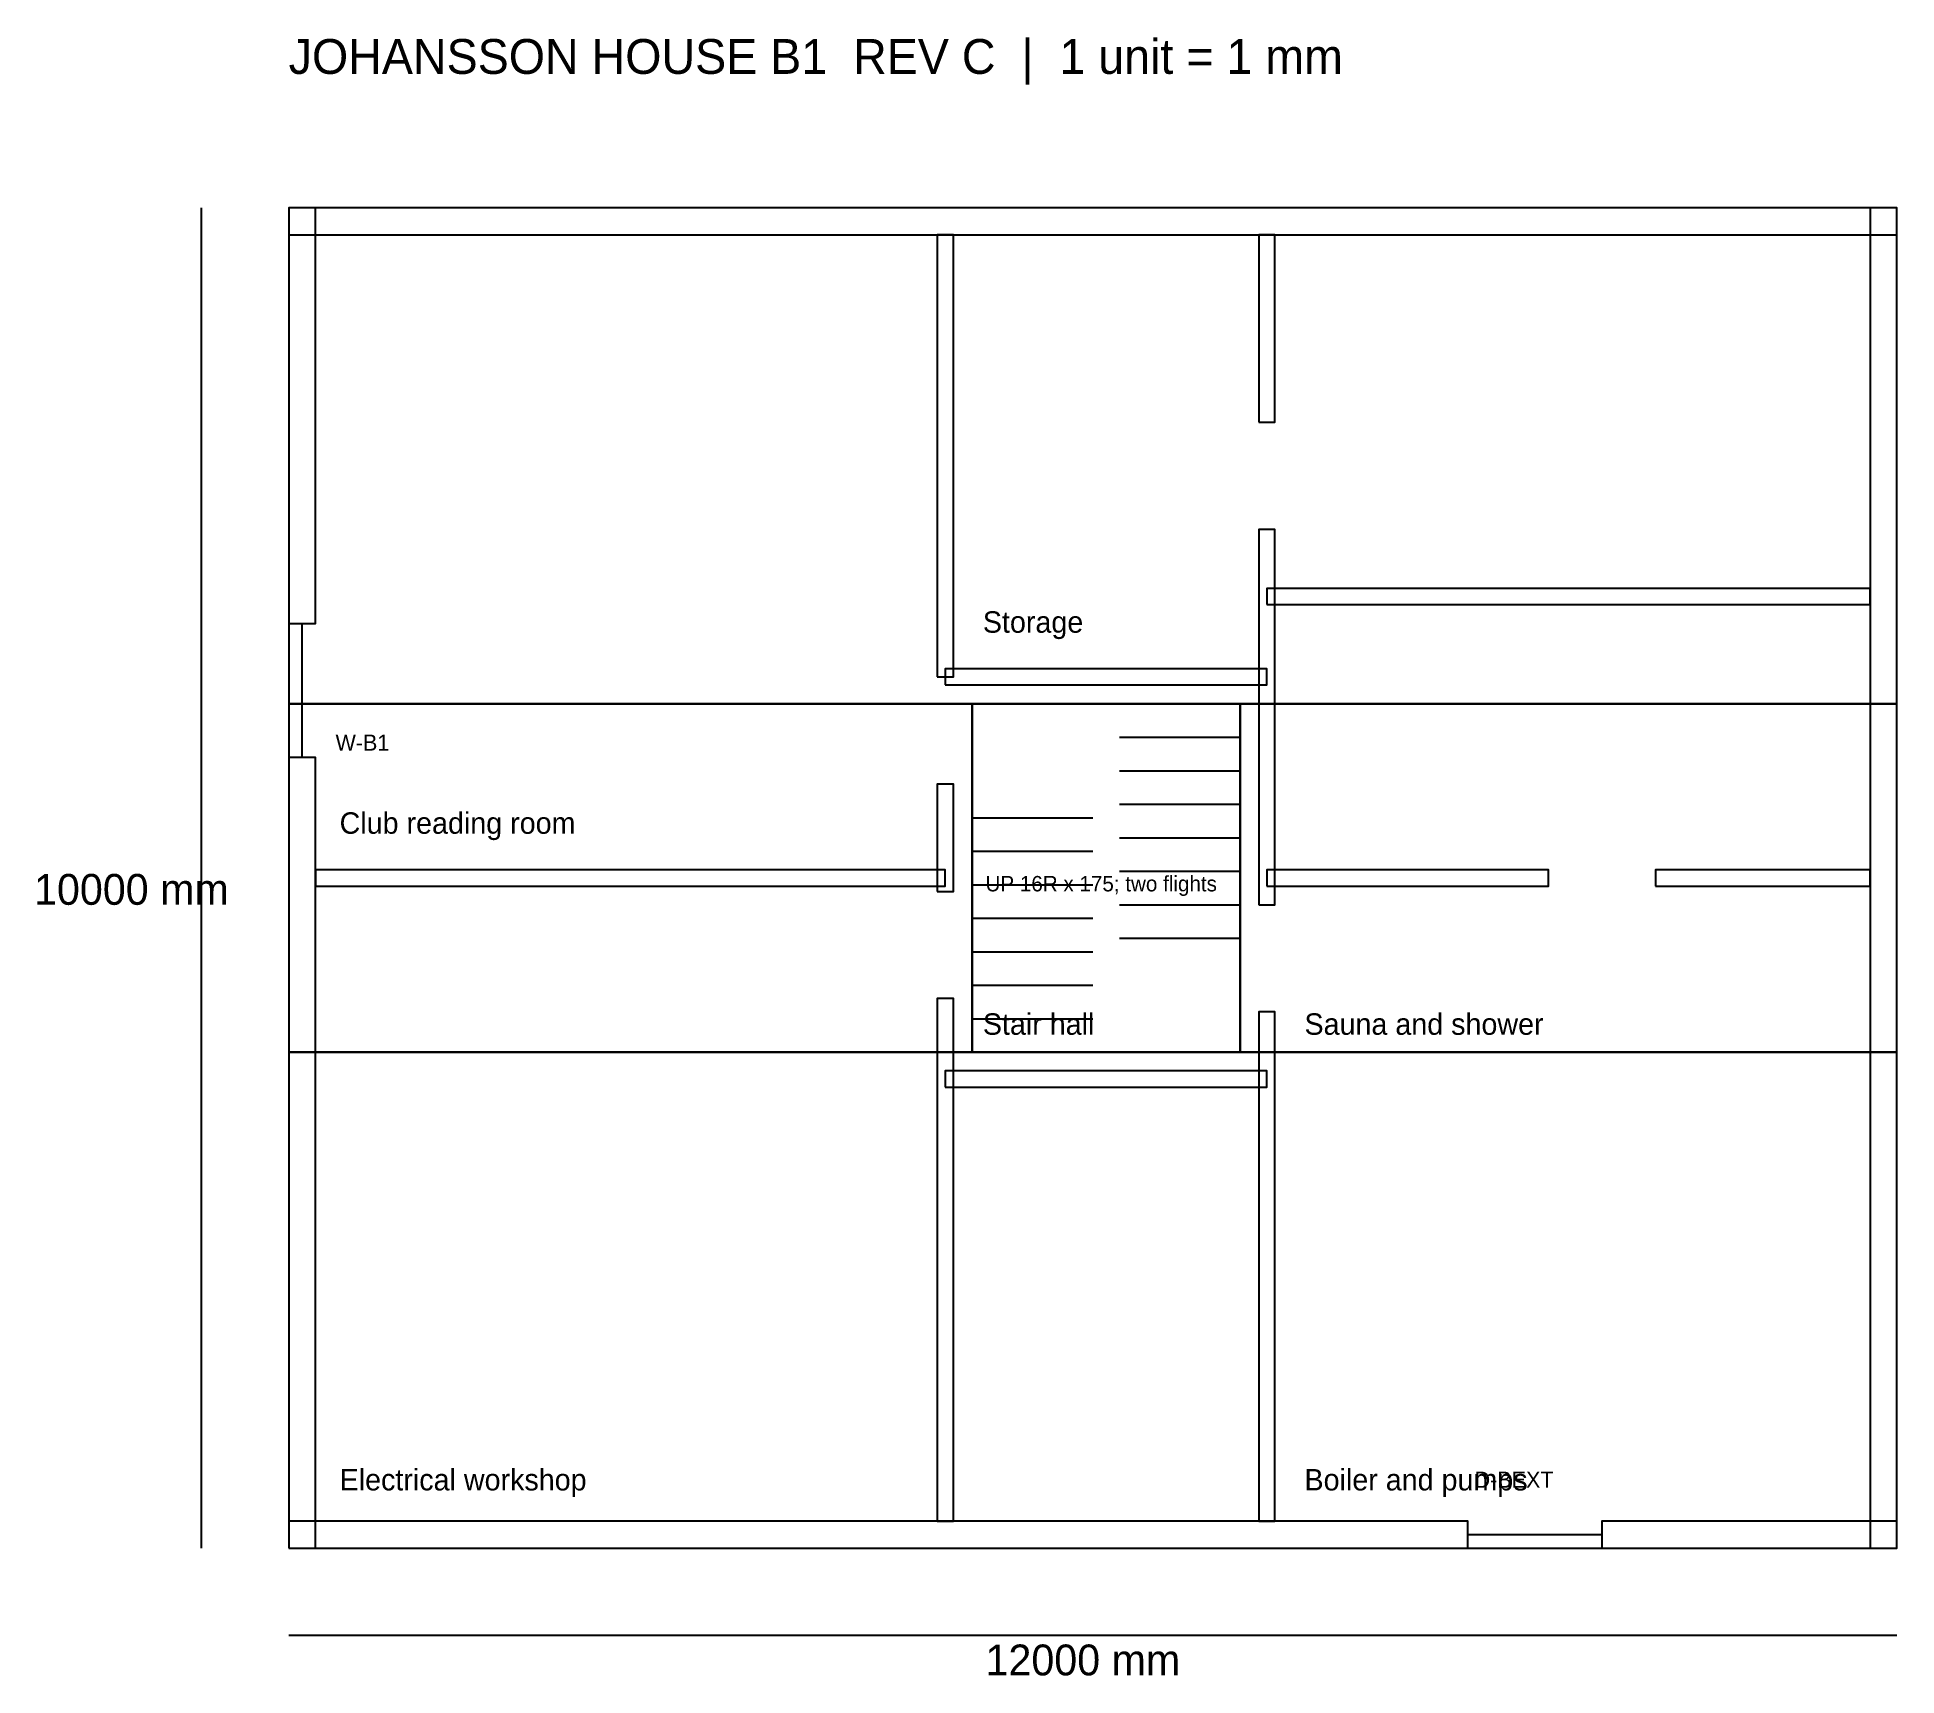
# Model space of a CAD drawing. Header units: millimetres. Extents: x -1877 to 12000, y -953 to 11274.
import ezdxf

# ---------------------------------------------------------------- set-up
doc = ezdxf.new("R2010")
doc.units = ezdxf.units.MM
for name, color, linetype in [('A-ANNOT', 7, 'Continuous'), ('A-DIMS', 5, 'Continuous'), ('A-EXT-WALL', 7, 'Continuous'), ('A-FLOOR', 9, 'Continuous'), ('A-OPENING', 4, 'Continuous'), ('A-PARTITION', 8, 'Continuous'), ('A-STAIR', 3, 'Continuous')]:
    doc.layers.add(name, color=color, linetype=linetype)

msp = doc.modelspace()

# ---------------------------------------------------------------- linework, layer by layer
at = {"layer": 'A-DIMS'}
for p, q in [((-650, 0), (-650, 10000)), ((0, -650), (12000, -650))]:
    msp.add_line(p, q, dxfattribs=at)
at = {"layer": 'A-EXT-WALL'}
for points in [[(0, 9800), (12000, 9800), (12000, 10000), (0, 10000)], [(0, 6900), (200, 6900), (200, 10000), (0, 10000)], [(11800, 0), (12000, 0), (12000, 10000), (11800, 10000)], [(0, 0), (200, 0), (200, 5900), (0, 5900)], [(0, 0), (8800, 0), (8800, 200), (0, 200)], [(9800, 0), (12000, 0), (12000, 200), (9800, 200)]]:
    msp.add_lwpolyline(points, close=True, dxfattribs=at)
at = {"layer": 'A-FLOOR'}
for points in [[(0, 6300), (12000, 6300), (12000, 10000), (0, 10000)], [(0, 3700), (5100, 3700), (5100, 6300), (0, 6300)], [(7100, 3700), (12000, 3700), (12000, 6300), (7100, 6300)], [(0, 0), (12000, 0), (12000, 3700), (0, 3700)]]:
    msp.add_lwpolyline(points, close=True, dxfattribs=at)
at = {"layer": 'A-OPENING'}
for p, q in [((100, 5900), (100, 6900)), ((8800, 100), (9800, 100))]:
    msp.add_line(p, q, dxfattribs=at)
at = {"layer": 'A-PARTITION'}
for points in [[(4840, 6500), (4960, 6500), (4960, 9800), (4840, 9800)], [(7240, 8400), (7360, 8400), (7360, 9800), (7240, 9800)], [(7240, 4800), (7360, 4800), (7360, 7600), (7240, 7600)], [(7300, 7040), (11800, 7040), (11800, 7160), (7300, 7160)], [(4900, 6440), (7300, 6440), (7300, 6560), (4900, 6560)], [(4840, 4900), (4960, 4900), (4960, 5700), (4840, 5700)], [(200, 4940), (4900, 4940), (4900, 5060), (200, 5060)], [(7300, 4940), (9400, 4940), (9400, 5060), (7300, 5060)], [(10200, 4940), (11800, 4940), (11800, 5060), (10200, 5060)], [(4840, 200), (4960, 200), (4960, 4100), (4840, 4100)], [(7240, 200), (7360, 200), (7360, 4000), (7240, 4000)], [(4900, 3440), (7300, 3440), (7300, 3560), (4900, 3560)]]:
    msp.add_lwpolyline(points, close=True, dxfattribs=at)
at = {"layer": 'A-STAIR'}
for p, q in [((6200, 6300), (7100, 6300)), ((6200, 6050), (7100, 6050)), ((6200, 5800), (7100, 5800)), ((5100, 5450), (6000, 5450)), ((6200, 5550), (7100, 5550)), ((6200, 5300), (7100, 5300)), ((5100, 5200), (6000, 5200)), ((6200, 5050), (7100, 5050)), ((5100, 4950), (6000, 4950)), ((6200, 4800), (7100, 4800)), ((5100, 4700), (6000, 4700)), ((5100, 4450), (6000, 4450)), ((6200, 4550), (7100, 4550)), ((5100, 4200), (6000, 4200)), ((5100, 3950), (6000, 3950)), ((5100, 3700), (6000, 3700))]:
    msp.add_line(p, q, dxfattribs=at)
msp.add_lwpolyline([(5100, 3700), (7100, 3700), (7100, 6300), (5100, 6300)], close=True, dxfattribs=at)

# ---------------------------------------------------------------- texts
at = {"layer": 'A-ANNOT'}
for s, height, p in [('JOHANSSON HOUSE B1  REV C  |  1 unit = 1 mm', 260, (0, 11000)), ('Storage', 160, (5180, 6830)), ('W-B1', 120, (350, 5950)), ('Club reading room', 160, (380, 5330)), ('10000 mm', 230, (-1900, 4800)), ('UP 16R x 175; two flights', 115, (5200, 4900)), ('Stair hall', 160, (5180, 3830)), ('Sauna and shower', 160, (7580, 3830)), ('Electrical workshop', 160, (380, 430)), ('Boiler and pumps', 160, (7580, 430)), ('D-BEXT', 120, (8850, 450)), ('12000 mm', 230, (5200, -950))]:
    msp.add_text(s, height=height, dxfattribs=at).set_placement(p)

doc.saveas('drawing.dxf')
